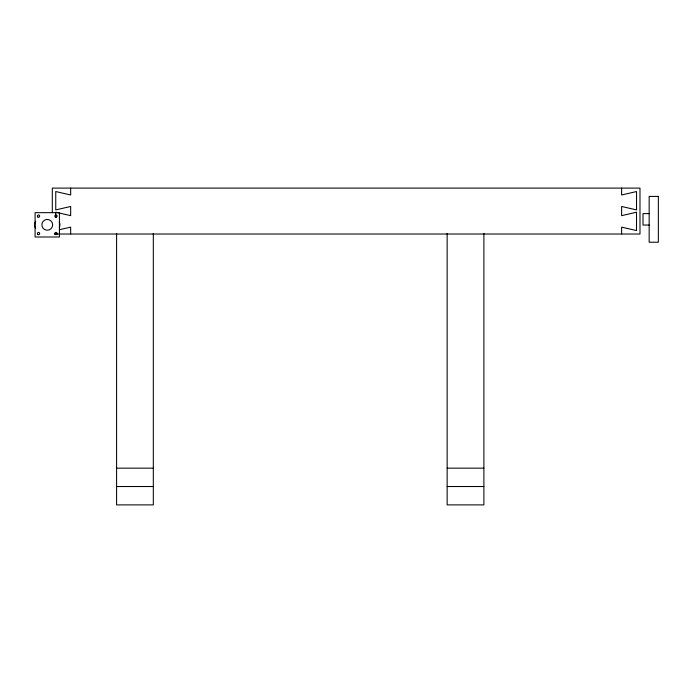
<?xml version="1.0" encoding="UTF-8"?>
<svg xmlns="http://www.w3.org/2000/svg" width="693" height="693" viewBox="0 0 693 693"><rect width="100%" height="100%" fill="white"/><g stroke="black" fill="none" stroke-linecap="round" stroke-linejoin="round"><path stroke-width="1.04" d="M59.728 229.652L70.669 227.131L70.669 234.017M649.168 213.609L643.017 213.609L643.017 225.034L649.168 225.034M54.47 234.017L639.985 234.017L639.985 188.106L52.304 188.106L52.304 212.664M116.589 468.165L153.318 468.165M447.15 468.165L483.887 468.165M116.589 486.529L153.318 486.529M447.15 486.529L483.887 486.529M621.621 188.106L621.621 194.993L636.538 191.545L636.538 209.91L621.621 206.471L621.621 215.653L636.538 212.205L636.538 230.57L621.621 227.131L621.621 234.017M483.887 233.402L483.887 504.894L447.15 504.894L447.15 233.402M153.318 233.402L153.318 504.894L116.589 504.894L116.589 233.402M70.669 188.106L70.669 194.993L55.752 191.545L55.752 209.91L70.669 206.471L70.669 215.653L55.752 212.205L55.752 217.611M35.62 228.456A7.251 7.251 0 0 1 35.62 221.206M59.338 222.037A7.251 7.251 0 0 1 59.347 227.607M658.35 196.414L649.168 196.414L649.168 242.229L658.35 242.229L658.35 196.414M59.425 212.664L35.092 212.664L35.092 236.997L59.425 236.997L59.425 212.664M44.56 229.504A5.397 5.397 0 0 0 52.651 224.835A5.397 5.397 0 0 0 44.56 220.157A5.397 5.397 0 0 0 44.56 229.504M37.769 216.961A1.152 1.152 0 0 0 39.657 216.346A1.152 1.152 0 0 0 38.184 215.021A1.152 1.152 0 0 0 37.769 216.961M55.405 217.1A1.152 1.152 0 0 0 57.129 216.112A1.152 1.152 0 0 0 55.405 215.116A1.152 1.152 0 0 0 55.405 217.1M37.959 234.546A1.152 1.152 0 0 0 39.683 233.558A1.152 1.152 0 0 0 37.959 232.562A1.152 1.152 0 0 0 37.959 234.546M55.405 234.546A1.152 1.152 0 0 0 57.129 233.558A1.152 1.152 0 0 0 55.405 232.562A1.152 1.152 0 0 0 55.405 234.546"/></g></svg>
